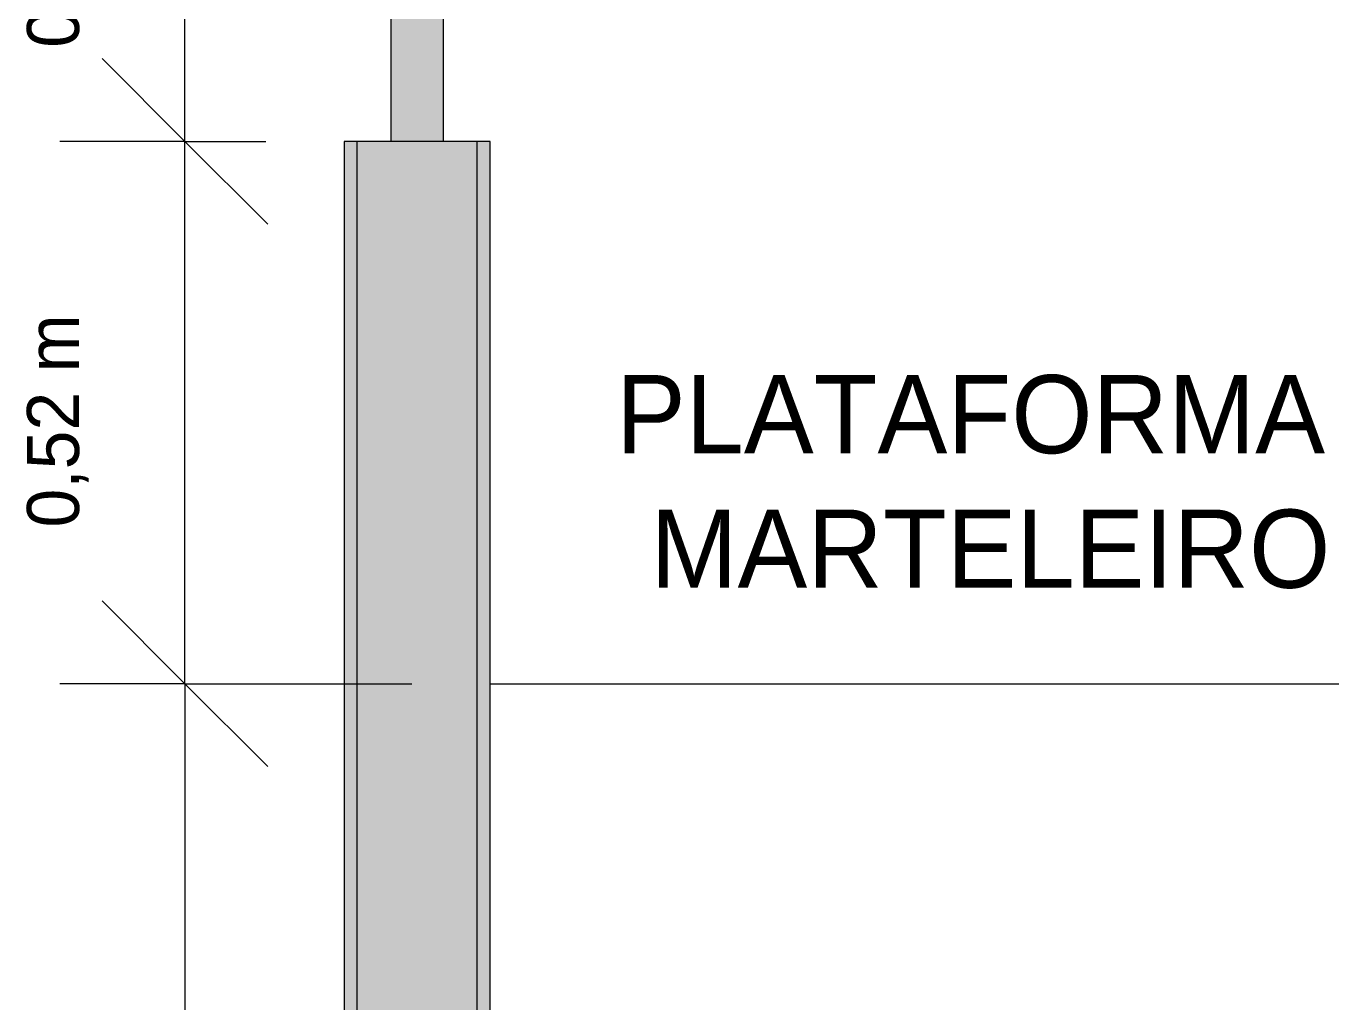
# Model space of a CAD drawing. Header units: metres. Extents: x 149 to 429, y -3 to 162.
# Drawn here: x 183.656 to 184.908, y 0.594 to 1.531 of the extents above; entities that cross this region are included whole.
import ezdxf

# ---------------------------------------------------------------- set-up
doc = ezdxf.new("R2010")
doc.units = ezdxf.units.M
for name, color, linetype, lineweight in [('A-ANNO-DIMS', 7, 'Continuous', 5), ('A-ANNO-DIMS-50', 7, 'Continuous', 5), ('A-DETL', 7, 'Continuous', 5), ('A-WALL', 7, 'Continuous', 9), ('G-ANNO-TEXT', 7, 'Continuous', 5)]:
    doc.layers.add(name, color=color, linetype=linetype, lineweight=lineweight)
doc.styles.add('Century Gothic_1', font='GOTHIC.TTF', dxfattribs={"height": 0.075})
doc.styles.add('Century Gothic_2', font='GOTHIC.TTF', dxfattribs={"height": 0.05})
doc.dimstyles.new('Setores_1_mm', dxfattribs={"dimscale": 0.3048, "dimtxt": 0.052208, "dimasz": 0.520833, "dimexe": 0.393701, "dimexo": 0.246063, "dimgap": 0.287073, "dimtad": 1, "dimrnd": 0.01, "dimzin": 0, "dimdsep": 46, "dimtxsty": 'Century Gothic_2', "dimblk1": 'OBLIQUE', "dimblk2": 'OBLIQUE', "dimsah": 1, "dimcen": 0.09, "dimazin": 0, "dimtfac": 1, "dimtdec": 4, "dimtix": 1, "dimtmove": 0, "dimatfit": 3, "dimfxl": 1, "dimtvp": 1, "dimtolj": 1, "dimtzin": 0, "dimarcsym": 2})

# ---------------------------------------------------------------- blocks, each defined once
blk = doc.blocks.new('DIMBLOCK26-GG')
at = {"layer": 'A-ANNO-DIMS-50', "lineweight": 25}
for p, q in [((183.8085, 0.9), (183.7292, 0.9794)), ((183.8085, 0.9), (183.8879, 0.8206)), ((183.8085, 0), (183.7292, 0.0794)), ((183.8085, 0), (183.8879, -0.0794))]:
    blk.add_line(p, q, dxfattribs=at)
at = {"layer": 'A-ANNO-DIMS-50'}
for p, q in [((183.8085, 0.9), (183.6885, 0.9)), ((183.8085, 0.9), (183.8085, 0)), ((183.8085, 0.9), (184.0261, 0.9)), ((183.8085, 0), (183.6885, 0)), ((183.8085, 0), (184.2858, 0))]:
    blk.add_line(p, q, dxfattribs=at)
at = {"layer": 'A-ANNO-DIMS-50', "color": 0, "insert": (183.657, 0.3398), "char_height": 0.05, "width": 0.264523, "attachment_point": 1, "rotation": 90, "line_spacing_factor": 0.984502, "style": 'Century Gothic_2'}
blk.add_mtext('0,90 m', dxfattribs=at)
blk = doc.blocks.new('_Oblique')
at = {"color": 0, "linetype": 'ByBlock', "lineweight": -2}
blk.add_line((-0.5, -0.5), (0.5, 0.5), dxfattribs=at)
blk = doc.blocks.new('DIMBLOCK35-GG')
at = {"layer": 'A-ANNO-DIMS-50', "lineweight": 25}
for p, q in [((183.8085, 1.42), (183.7292, 1.4994)), ((183.8085, 1.42), (183.8879, 1.3406)), ((183.8085, 0.9), (183.7292, 0.9794)), ((183.8085, 0.9), (183.8879, 0.8206))]:
    blk.add_line(p, q, dxfattribs=at)
at = {"layer": 'A-ANNO-DIMS-50'}
for p, q in [((183.8085, 1.42), (183.6885, 1.42)), ((183.8085, 0.9), (183.8085, 1.42)), ((183.8085, 1.42), (183.8861, 1.42)), ((183.8085, 0.9), (183.6885, 0.9)), ((183.8085, 0.9), (184.0261, 0.9))]:
    blk.add_line(p, q, dxfattribs=at)
at = {"layer": 'A-ANNO-DIMS-50', "color": 0, "insert": (183.657, 1.0498), "char_height": 0.05, "width": 0.264523, "attachment_point": 1, "rotation": 90, "line_spacing_factor": 0.984502, "style": 'Century Gothic_2'}
blk.add_mtext('0,52 m', dxfattribs=at)
blk = doc.blocks.new('DIMBLOCK36-GG')
at = {"layer": 'A-ANNO-DIMS-50', "lineweight": 25}
for p, q in [((183.8085, 1.82), (183.7292, 1.8994)), ((183.8085, 1.82), (183.8879, 1.7406)), ((183.8085, 1.42), (183.7292, 1.4994)), ((183.8085, 1.42), (183.8879, 1.3406))]:
    blk.add_line(p, q, dxfattribs=at)
at = {"layer": 'A-ANNO-DIMS-50'}
for p, q in [((183.8085, 1.82), (183.6885, 1.82)), ((183.8085, 1.42), (183.8085, 1.82)), ((183.8085, 1.82), (183.9311, 1.82)), ((183.8085, 1.42), (183.6885, 1.42)), ((183.8085, 1.42), (183.8861, 1.42))]:
    blk.add_line(p, q, dxfattribs=at)
at = {"layer": 'A-ANNO-DIMS-50', "color": 0, "insert": (183.657, 1.5098), "char_height": 0.05, "width": 0.264523, "attachment_point": 1, "rotation": 90, "line_spacing_factor": 0.984502, "style": 'Century Gothic_2'}
blk.add_mtext('0,40 m', dxfattribs=at)

msp = doc.modelspace()

# ---------------------------------------------------------------- hatches: boundary and pattern name
at = {"layer": 'A-WALL', "true_color": 0x7f7f7f}
msp.add_hatch(color=8, dxfattribs=at).paths.add_polyline_path([(184.0561, 1.42), (184.0561, 1.82), (184.0061, 1.82), (184.0061, 1.42)])
at = {"layer": 'A-WALL', "true_color": 0xeaeaea}
msp.add_hatch(color=254, dxfattribs=at).paths.add_polyline_path([(183.9736, 0), (183.9736, 1.42), (183.9611, 1.42), (183.9611, 0)])
at = {"layer": 'A-WALL', "true_color": 0xb1542f}
msp.add_hatch(color=15, dxfattribs=at).paths.add_polyline_path([(184.0886, 0), (184.0886, 1.42), (183.9736, 1.42), (183.9736, 0)])
at = {"layer": 'A-WALL', "true_color": 0xeff2f9}
msp.add_hatch(color=7, dxfattribs=at).paths.add_polyline_path([(184.1011, 0), (184.1011, 1.42), (184.0886, 1.42), (184.0886, 0)])

# ---------------------------------------------------------------- linework, layer by layer
at = {"layer": 'A-DETL', "color": 9, "lineweight": 15, "true_color": 0xc0c0c0}
msp.add_line((184.1011, 0.9), (185.0212, 0.9), dxfattribs=at)
at = {"layer": 'A-WALL', "color": 253, "true_color": 0xaaaaaa}
for p, q in [((184.0061, 1.42), (184.0061, 1.82)), ((184.0561, 1.82), (184.0561, 1.42)), ((183.9611, 1.42), (183.9611, 0)), ((184.1011, 1.42), (183.9611, 1.42)), ((183.9736, 0), (183.9736, 1.42)), ((184.0886, 0), (184.0886, 1.42)), ((184.1011, 0), (184.1011, 1.42))]:
    msp.add_line(p, q, dxfattribs=at)

# ---------------------------------------------------------------- texts
at = {"layer": 'G-ANNO-TEXT', "char_height": 0.075, "attachment_point": 1, "style": 'Century Gothic_1'}
for s, insert, width in [('PLATAFORMA', (184.2218, 1.196), 0.833755), ('MARTELEIRO', (184.2548, 1.067), 0.753586)]:
    msp.add_mtext(s, dxfattribs=dict(at, insert=insert, width=width))

# ---------------------------------------------------------------- dimensions: what is measured, and where the dimension line sits
at = {"layer": 'A-ANNO-DIMS'}
for base, p1, p2, override, picture, middle in [((183.8085, 1.82), (183.9611, 1.42), (184.0061, 1.82), {"dimpost": '<>', "dimfxl": 0.402523}, 'DIMBLOCK36-GG', (183.6948, 1.62)), ((183.8085, 1.42), (184.1011, 0.9), (183.9611, 1.42), {"dimpost": '<>', "dimfxl": 0.538516}, 'DIMBLOCK35-GG', (183.6948, 1.16)), ((183.8085, 0), (184.1011, 0.9), (184.3608, 0), {"dimpost": '<>', "dimfxl": 0.936706}, 'DIMBLOCK26-GG', (183.6948, 0.45))]:
    dim = msp.add_linear_dim(base=base, p1=p1, p2=p2, angle=90, dimstyle='Setores_1_mm', override=override, dxfattribs=at)
    dim.commit()
    dim.dimension.update_dxf_attribs({"geometry": picture, "text_midpoint": middle})

doc.saveas('drawing.dxf')
